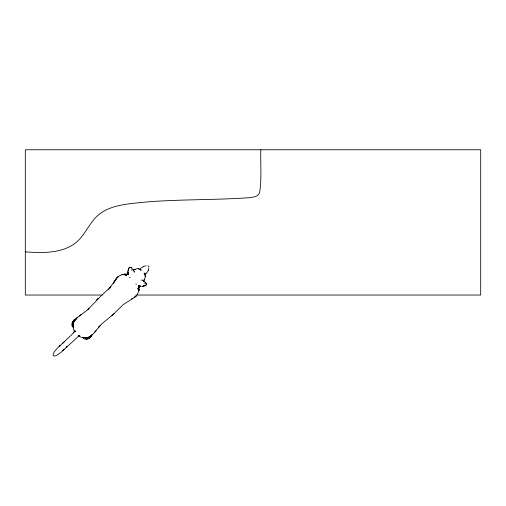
<?xml version="1.0" encoding="UTF-8"?>
<svg xmlns="http://www.w3.org/2000/svg" width="506" height="506" viewBox="0 0 506 506"><rect width="100%" height="100%" fill="white"/><g stroke="black" fill="none" stroke-linecap="round" stroke-linejoin="round"><path stroke-width="0.76" d="M260.849 149.776C260.324 164.045 261.899 178.555 259.616 192.697C258.364 196.72 253.417 197.131 249.913 197.656C215.505 200.136 180.92 199.187 146.525 201.964C128.094 204.051 105.457 204.222 93.148 220.508C87.551 227.466 83.648 235.777 76.937 241.805C62.776 253.759 42.694 253.095 25.3 251.849M139.264 286.896L138.739 291.285L137.322 294.517M144.178 273.999L144.191 272.892L144.861 274.511M128.17 273.676L128.182 273L128.22 273.993L128.208 273.284M73.237 325.972L73.56 326.87L73.073 325.13L73.262 323.454L73.123 325.073L73.661 325.99M131.37 270.286L131.383 269.673M73.054 325.092L73.092 324.302L73.206 325.883M148.796 268.756C148.688 271.475 144.292 275.093 145.892 273.67M128.467 269.666L128.043 270.957M127.828 271.387C128.758 269.654 128.613 265.429 131.908 267.971M83.142 337.211C83.522 341.101 88.841 338.482 90.182 336.414L89.379 336.996L92.781 334.346L101.523 324.068L113.002 314.65L123.236 304.606L134.406 297.42L136.595 295.529L134.267 297.509L135.064 296.971M141.939 280.722L141.857 279.761L145.007 282.019M143.622 281.722L145.323 277.06M72.39 324.34L73.275 322.126M73.073 324.359L73.882 321.791L73.123 325.073L73.237 323.524M146.215 284.714L145.418 285.801L143.647 285.637M138.96 286.801L138.764 287.547L139.023 286.44M146.164 284.821L146.19 283.505L145.639 282.658M138.986 286.712L138.429 288.458L138.783 287.351M139.061 286.478L137.999 288.977L138.941 286.896M140.769 286.086L138.846 287.18M148.321 270.482L148.454 270.115M144.336 279.597L144.128 280.052L144.476 279.242M89.018 336.882L88.544 337.799L89.277 336.775L87.013 338.482M139.112 286.75L137.961 288.907L139.207 286.598L138.492 287.939M86.747 338.881L86.412 338.811L87.842 338.792L89.651 337.799L91.143 336.389L91.592 335.25M137.98 268.673L138.555 268.762M138.948 287.161L138.34 288.085L139.276 286.921L138.789 287.484M127.284 274.176L125.886 275.093L127.594 274.258L125.153 275.327L127.385 274.505L125.697 274.929L127.284 274.176C121.807 273.455 116.519 276.624 114.35 281.678L114.951 280.792L109.536 288.211L102.338 294.625M145.336 274.505L145.608 274.081M91.143 336.389L91.409 335.99M116.5 278.401L115.918 279.236M99.284 326.389L98.335 327.717L100.397 325.175M116.994 277.775L116.405 278.54L118.53 276.333L117.632 277.098M110.795 286.693L109.378 288.376M128.277 270.836L128.069 271.311M128.284 272.639L126.69 274.625L127.563 274.429M110.194 287.446L108.657 289.116M74.515 319.583C72.149 322.417 75.109 317.926 76.381 319.052M73.99 320.077L72.643 321.829L72.32 322.594L73.667 320.424L72.39 322.373L72.282 323.796L72.231 323.46M94.717 332.233L96.14 330.665M73.68 327.154C69.828 326.56 72.75 321.386 74.907 320.184L74.274 320.949L77.133 317.711L87.899 309.59L101.295 295.586M135.779 296.377L136.411 295.732M87.899 309.59L89.043 308.439M78.234 336.572L62.915 350.538L64.022 349.501C52.782 360.829 48.14 356.053 60.233 345.509L59.126 346.54L71.82 334.63L74.059 332.126L73.427 332.878L74.888 330.374L75.293 331.525M64.768 341.303L62.459 343.485M67.336 346.332L66.185 347.413L67.279 346.389M114.154 313.6L111.82 315.706M73.68 321.69L74.825 321.24M81.004 314.58L79.353 315.908M139.909 286.63L139.517 286.845L140.339 286.371M126.525 274.714L125.886 275.093L127.714 274.252L125.222 275.365L127.019 274.486M78.006 335.959L78.639 335.604M73.515 321.683L73.927 321.462M78.898 336.142L79.765 335.782L79.455 335.693M139.605 269.091L143.666 266.384L146.126 265.77M126.411 274.733L127.714 274.252M132.73 270.147L137.278 268.642M135.247 269.432L135.576 269.331M140.219 286.048L138.954 285.782L141.035 286.567M121.864 274.714L122.895 274.448M127.708 274.416L126.38 274.739L128.012 274.347L126.993 274.587M145.254 276.396L145.216 275.827M129.789 267.427L131.105 267.478L131.921 268.085M129.903 267.377L128.866 267.889L128.764 269.243M141.231 270.084L140.377 270.04M141.155 270.084L139.707 269.167M143.849 286.01L142.091 286.541M102.781 295.036L25.3 295.036L25.3 149.776L480.7 149.776L480.7 295.036L135.987 295.036M137.974 268.775L138.922 268.99M133.938 271.88L134.634 272.089L132.521 268.756M144.014 283.094L144.678 283.151M142.186 286.307C144.419 286.225 148.264 285.346 145.399 282.329M84.319 337.319L85.799 337.964L88.512 337.338L85.191 337.894L86.811 337.856L85.931 337.995L83.079 337.369C85.033 337.825 79.36 337.394 79.012 335.839L79.398 336.237L78.98 335.807M139.77 286.111L140.213 286.288M84.3 337.73L83.427 337.35L84.205 337.692M129.428 277.332L130.143 277.674M139.745 269.35L140.358 269.717L139.82 269.337M148.024 265.764L148.992 266.852M74.806 331.367L75.324 331.784M144.495 274.05L144.697 274.467M144.438 273.986L144.792 274.53M73.275 326.073L73.522 327.218C73.206 325.206 73.275 330.38 74.426 330.962M74.363 330.892L74.837 331.405M135.962 283.841L136.247 284.574M128.22 274.012L127.683 272.026M127.967 273.278L128.391 274.562L128.239 273.898M148.587 267.75L148.688 268.117M128.303 274.208L128.48 274.903L128.157 273.259M144.944 275.125L145.197 276.371L145.127 276.042M72.244 323.568L72.295 323.935M72.238 322.986L72.219 323.328L72.39 322.373L72.238 322.986M139.106 289.476L138.91 290.469L139.106 289.476M74.376 320.867L77.133 317.711L74.376 320.867M127.62 273.544L127.373 273.942L127.613 273.563M114.362 281.64L113.293 283.227L114.394 281.633M115.526 279.932L114.887 280.855L115.526 279.932M116.089 279.091L115.419 280.027L116.089 279.091M73.06 322.031L72.693 322.486L73.06 322.031M98.019 298.711L96.874 299.837L98.019 298.711M92.781 334.346L89.239 337.028L92.781 334.346M90.764 336.844L89.562 337.856L90.764 336.844M89.866 337.635L89.145 338.116L89.866 337.635M89.435 337.964L88.841 338.356L89.435 337.964M143.584 266.441L143.293 266.624L143.584 266.441M132.819 298.306L131.914 298.863L132.819 298.306M89.315 338.002L88.645 338.394L89.315 338.002M134.887 269.559L134.419 269.742L134.9 269.559M87.842 338.792L86.88 338.906L87.842 338.792M124.59 274.201L123.711 274.322L124.59 274.201M85.963 337.97L85.172 337.964L85.963 337.97M73.465 327.173L72.978 327.104L73.465 327.173M79.765 335.782L79.379 335.693L79.746 335.788M86.279 338.792L86.64 338.862L86.279 338.792M139.308 285.896L138.612 285.669L139.308 285.896M140.08 269.356L140.428 269.546L140.099 269.369M127.854 272.886L127.759 272.494L127.854 272.892M83.155 337.919L83.117 337.426L83.155 337.919"/></g></svg>
